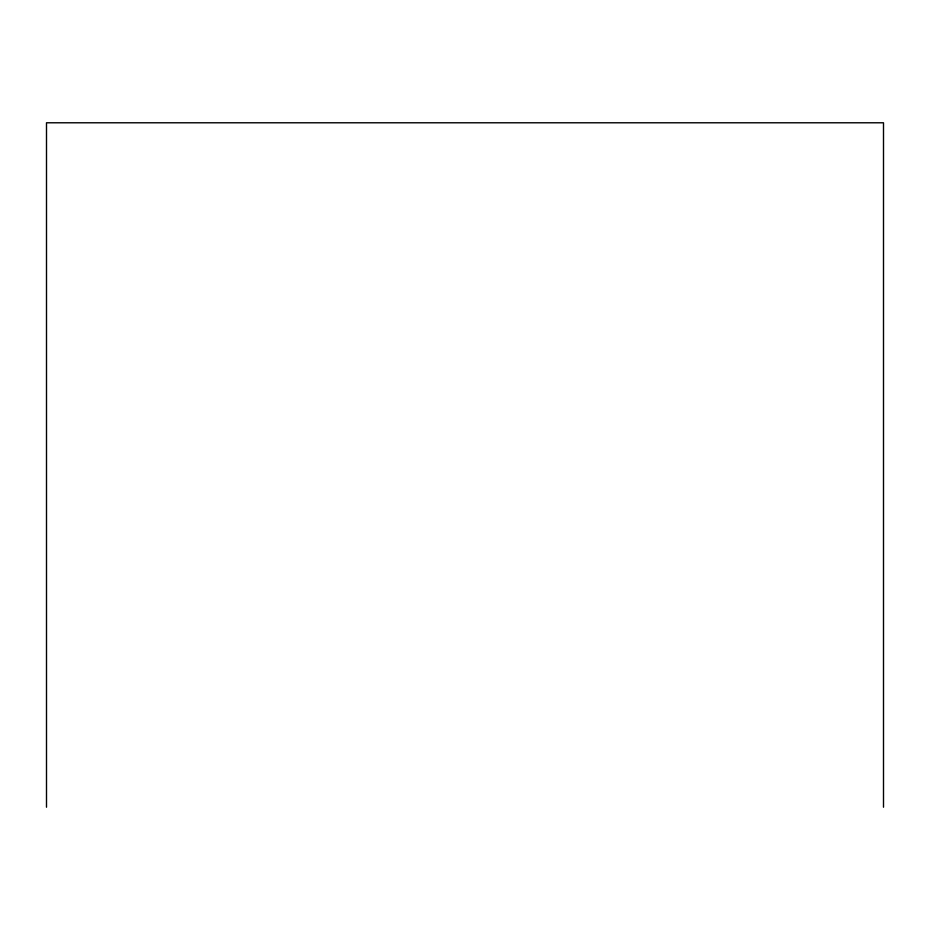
<?xml version="1.0" encoding="UTF-8"?>
<svg xmlns="http://www.w3.org/2000/svg" width="930" height="930" viewBox="0 0 930 930"><rect width="100%" height="100%" fill="white"/><g stroke="black" fill="none" stroke-linecap="round" stroke-linejoin="round"><path stroke-width="1.4" d="M883.5 807.217L883.5 122.783L46.5 122.783L46.5 807.217"/></g></svg>
